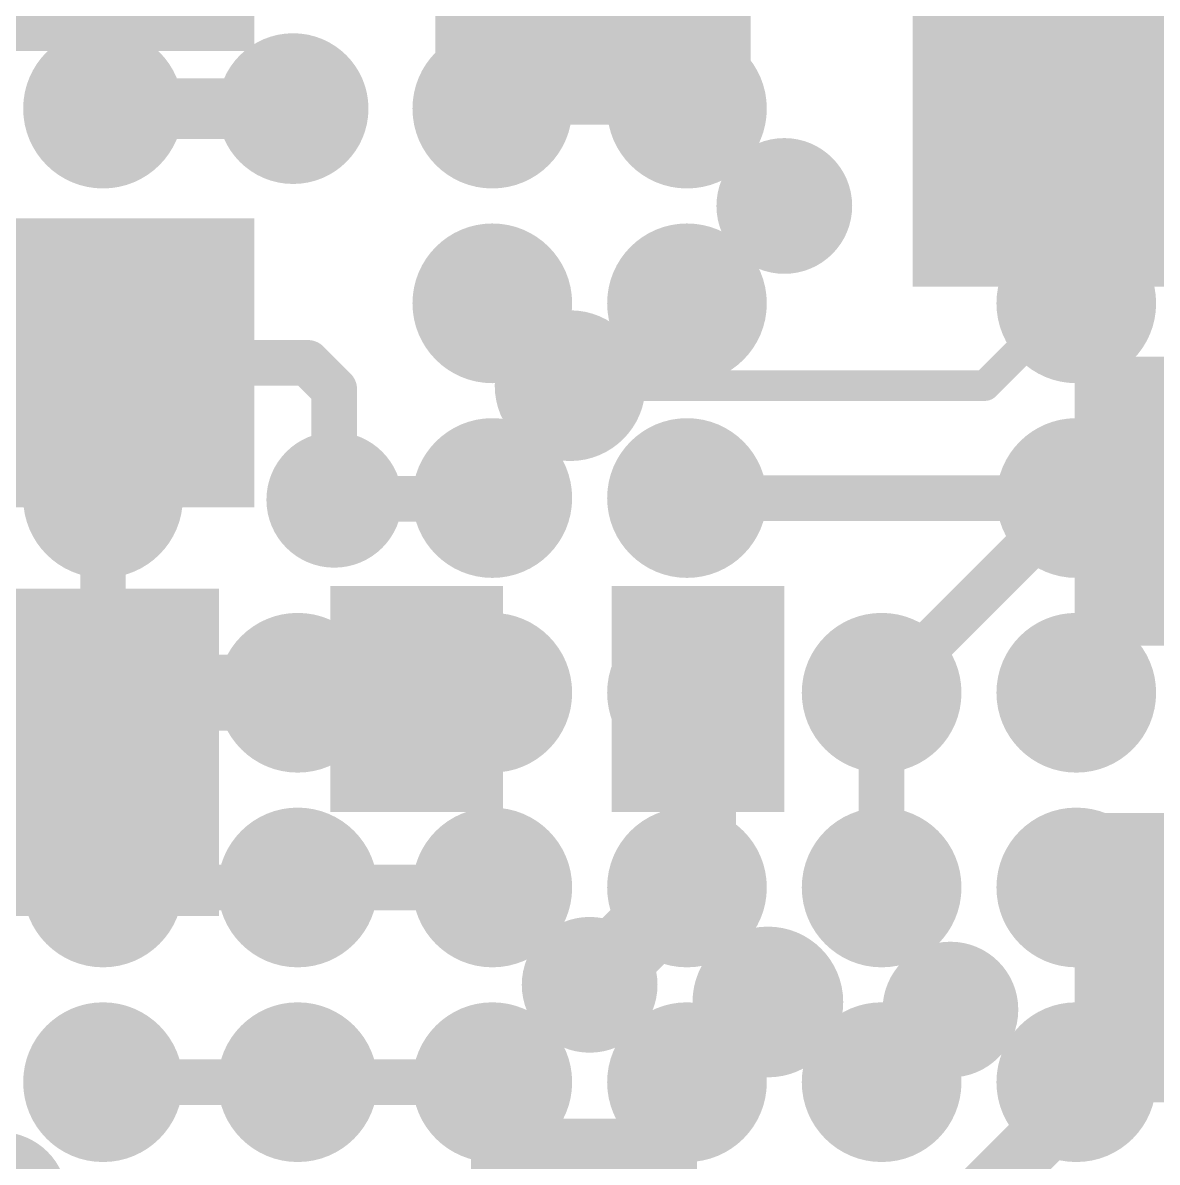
# Model space of a CAD drawing. Header units: millimetres. Extents: x -0.39 to 4.37, y -0.38 to 3.54.
# Drawn here: x 1.79 to 1.9392, y 1.7729 to 1.9227 of the extents above; entities that cross this region are included whole.
import ezdxf

# ---------------------------------------------------------------- set-up
doc = ezdxf.new("R2010")
doc.units = ezdxf.units.MM
doc.header["$MEASUREMENT"] = 0
for name, color, linetype in [('BottomLayer', 5, 'Continuous'), ('BottomPaste', 16, 'Continuous'), ('BottomSolder', 6, 'Continuous'), ('TopLayer', 1, 'Continuous'), ('TopPaste', 8, 'Continuous'), ('TopSolder', 216, 'Continuous'), ('ViaHoleLayer', 16, 'Continuous')]:
    doc.layers.add(name, color=color, linetype=linetype)

# ---------------------------------------------------------------- blocks, each defined once
blk = doc.blocks.new('RES0603_B_152')
at = {"layer": 'BottomLayer'}
for points in [[(-0.045, -0.0175), (-0.045, 0.0175), (-0.015, 0.0175), (-0.015, -0.0175)], [(0.015, -0.0175), (0.015, 0.0175), (0.045, 0.0175), (0.045, -0.0175)]]:
    blk.add_hatch(color=5, dxfattribs=at).paths.add_polyline_path(points)
at = {"layer": 'BottomPaste'}
for points in [[(-0.045, -0.0175), (-0.045, 0.0175), (-0.015, 0.0175), (-0.015, -0.0175)], [(0.015, -0.0175), (0.015, 0.0175), (0.045, 0.0175), (0.045, -0.0175)]]:
    blk.add_hatch(color=16, dxfattribs=at).paths.add_polyline_path(points)
at = {"layer": 'BottomSolder'}
for points in [[(-0.049, -0.0215), (-0.049, 0.0215), (-0.011, 0.0215), (-0.011, -0.0215)], [(0.011, -0.0215), (0.011, 0.0215), (0.049, 0.0215), (0.049, -0.0215)]]:
    blk.add_hatch(color=6, dxfattribs=at).paths.add_polyline_path(points)
blk = doc.blocks.new('RES0603_B_153')
at = {"layer": 'BottomLayer'}
for points in [[(-0.045, -0.0175), (-0.045, 0.0175), (-0.015, 0.0175), (-0.015, -0.0175)], [(0.015, -0.0175), (0.015, 0.0175), (0.045, 0.0175), (0.045, -0.0175)]]:
    blk.add_hatch(color=5, dxfattribs=at).paths.add_polyline_path(points)
at = {"layer": 'BottomPaste'}
for points in [[(-0.045, -0.0175), (-0.045, 0.0175), (-0.015, 0.0175), (-0.015, -0.0175)], [(0.015, -0.0175), (0.015, 0.0175), (0.045, 0.0175), (0.045, -0.0175)]]:
    blk.add_hatch(color=16, dxfattribs=at).paths.add_polyline_path(points)
at = {"layer": 'BottomSolder'}
for points in [[(-0.049, -0.0215), (-0.049, 0.0215), (-0.011, 0.0215), (-0.011, -0.0215)], [(0.011, -0.0215), (0.011, 0.0215), (0.049, 0.0215), (0.049, -0.0215)]]:
    blk.add_hatch(color=6, dxfattribs=at).paths.add_polyline_path(points)
blk = doc.blocks.new('SOD_123_B_260')
at = {"layer": 'BottomLayer'}
for points in [[(-0.0826772, 0.0167323), (-0.0492126, 0.0167323), (-0.0492126, -0.0167323), (-0.0826772, -0.0167323)], [(0.0492126, 0.0167323), (0.0826772, 0.0167323), (0.0826772, -0.0167323), (0.0492126, -0.0167323)]]:
    blk.add_hatch(color=5, dxfattribs=at).paths.add_polyline_path(points)
at = {"layer": 'BottomPaste'}
for points in [[(-0.0826772, 0.0167323), (-0.0492126, 0.0167323), (-0.0492126, -0.0167323), (-0.0826772, -0.0167323)], [(0.0492126, 0.0167323), (0.0826772, 0.0167323), (0.0826772, -0.0167323), (0.0492126, -0.0167323)]]:
    blk.add_hatch(color=16, dxfattribs=at).paths.add_polyline_path(points)
at = {"layer": 'BottomSolder'}
for points in [[(-0.0866772, 0.0207323), (-0.0452126, 0.0207323), (-0.0452126, -0.0207323), (-0.0866772, -0.0207323)], [(0.0452126, 0.0207323), (0.0866772, 0.0207323), (0.0866772, -0.0207323), (0.0452126, -0.0207323)]]:
    blk.add_hatch(color=6, dxfattribs=at).paths.add_polyline_path(points)
blk = doc.blocks.new('C__0603_B_276')
at = {"layer": 'BottomLayer'}
for points in [[(-0.015, 0.0175), (-0.015, -0.0175), (-0.045, -0.0175), (-0.045, 0.0175)], [(0.045, 0.0175), (0.045, -0.0175), (0.015, -0.0175), (0.015, 0.0175)]]:
    blk.add_hatch(color=5, dxfattribs=at).paths.add_polyline_path(points)
at = {"layer": 'BottomPaste'}
for points in [[(-0.015, 0.0175), (-0.015, -0.0175), (-0.045, -0.0175), (-0.045, 0.0175)], [(0.045, 0.0175), (0.045, -0.0175), (0.015, -0.0175), (0.015, 0.0175)]]:
    blk.add_hatch(color=16, dxfattribs=at).paths.add_polyline_path(points)
at = {"layer": 'BottomSolder'}
for points in [[(-0.011, 0.0215), (-0.011, -0.0215), (-0.049, -0.0215), (-0.049, 0.0215)], [(0.049, 0.0215), (0.049, -0.0215), (0.011, -0.0215), (0.011, 0.0215)]]:
    blk.add_hatch(color=6, dxfattribs=at).paths.add_polyline_path(points)
blk = doc.blocks.new('C__0603_B_277')
at = {"layer": 'BottomLayer'}
for points in [[(-0.015, 0.0175), (-0.015, -0.0175), (-0.045, -0.0175), (-0.045, 0.0175)], [(0.045, 0.0175), (0.045, -0.0175), (0.015, -0.0175), (0.015, 0.0175)]]:
    blk.add_hatch(color=5, dxfattribs=at).paths.add_polyline_path(points)
at = {"layer": 'BottomPaste'}
for points in [[(-0.015, 0.0175), (-0.015, -0.0175), (-0.045, -0.0175), (-0.045, 0.0175)], [(0.045, 0.0175), (0.045, -0.0175), (0.015, -0.0175), (0.015, 0.0175)]]:
    blk.add_hatch(color=16, dxfattribs=at).paths.add_polyline_path(points)
at = {"layer": 'BottomSolder'}
for points in [[(-0.011, 0.0215), (-0.011, -0.0215), (-0.049, -0.0215), (-0.049, 0.0215)], [(0.049, 0.0215), (0.049, -0.0215), (0.011, -0.0215), (0.011, 0.0215)]]:
    blk.add_hatch(color=6, dxfattribs=at).paths.add_polyline_path(points)
blk = doc.blocks.new('RK3399_364')
at = {"layer": 'TopLayer'}
h = blk.add_hatch(color=1, dxfattribs=at)
edge = h.paths.add_edge_path()
edge.add_arc((-0.1023618, -0.1535435), 0.006496, 0, 360)
h = blk.add_hatch(color=1, dxfattribs=at)
edge = h.paths.add_edge_path()
edge.add_arc((-0.0767718, -0.1535435), 0.006496, 0, 360)
h = blk.add_hatch(color=1, dxfattribs=at)
edge = h.paths.add_edge_path()
edge.add_arc((-0.0511818, -0.1535435), 0.006496, 0, 360)
h = blk.add_hatch(color=1, dxfattribs=at)
edge = h.paths.add_edge_path()
edge.add_arc((-0.0255898, -0.1535435), 0.006496, 0, 360)
h = blk.add_hatch(color=1, dxfattribs=at)
edge = h.paths.add_edge_path()
edge.add_arc((2e-07, -0.1535435), 0.006496, 0, 360)
h = blk.add_hatch(color=1, dxfattribs=at)
edge = h.paths.add_edge_path()
edge.add_arc((0.0255902, -0.1535435), 0.006496, 0, 360)
h = blk.add_hatch(color=1, dxfattribs=at)
edge = h.paths.add_edge_path()
edge.add_arc((-0.1023618, -0.1791335), 0.006496, 0, 360)
h = blk.add_hatch(color=1, dxfattribs=at)
edge = h.paths.add_edge_path()
edge.add_arc((-0.0767718, -0.1791335), 0.006496, 0, 360)
h = blk.add_hatch(color=1, dxfattribs=at)
edge = h.paths.add_edge_path()
edge.add_arc((-0.0511818, -0.1791335), 0.006496, 0, 360)
h = blk.add_hatch(color=1, dxfattribs=at)
edge = h.paths.add_edge_path()
edge.add_arc((-0.0255898, -0.1791335), 0.006496, 0, 360)
h = blk.add_hatch(color=1, dxfattribs=at)
edge = h.paths.add_edge_path()
edge.add_arc((2e-07, -0.1791335), 0.006496, 0, 360)
h = blk.add_hatch(color=1, dxfattribs=at)
edge = h.paths.add_edge_path()
edge.add_arc((0.0255902, -0.1791335), 0.006496, 0, 360)
h = blk.add_hatch(color=1, dxfattribs=at)
edge = h.paths.add_edge_path()
edge.add_arc((-0.1023618, -0.2047235), 0.006496, 0, 360)
h = blk.add_hatch(color=1, dxfattribs=at)
edge = h.paths.add_edge_path()
edge.add_arc((-0.0767718, -0.2047235), 0.006496, 0, 360)
h = blk.add_hatch(color=1, dxfattribs=at)
edge = h.paths.add_edge_path()
edge.add_arc((-0.0511818, -0.2047235), 0.006496, 0, 360)
h = blk.add_hatch(color=1, dxfattribs=at)
edge = h.paths.add_edge_path()
edge.add_arc((-0.0255898, -0.2047235), 0.006496, 0, 360)
h = blk.add_hatch(color=1, dxfattribs=at)
edge = h.paths.add_edge_path()
edge.add_arc((2e-07, -0.2047235), 0.006496, 0, 360)
h = blk.add_hatch(color=1, dxfattribs=at)
edge = h.paths.add_edge_path()
edge.add_arc((0.0255902, -0.2047235), 0.006496, 0, 360)
h = blk.add_hatch(color=1, dxfattribs=at)
edge = h.paths.add_edge_path()
edge.add_arc((-0.1023618, -0.2303155), 0.006496, 0, 360)
h = blk.add_hatch(color=1, dxfattribs=at)
edge = h.paths.add_edge_path()
edge.add_arc((-0.0511818, -0.2303155), 0.006496, 0, 360)
h = blk.add_hatch(color=1, dxfattribs=at)
edge = h.paths.add_edge_path()
edge.add_arc((-0.0255898, -0.2303155), 0.006496, 0, 360)
h = blk.add_hatch(color=1, dxfattribs=at)
edge = h.paths.add_edge_path()
edge.add_arc((0.0255902, -0.2303155), 0.006496, 0, 360)
h = blk.add_hatch(color=1, dxfattribs=at)
edge = h.paths.add_edge_path()
edge.add_arc((-0.1023618, -0.2559055), 0.006496, 0, 360)
h = blk.add_hatch(color=1, dxfattribs=at)
edge = h.paths.add_edge_path()
edge.add_arc((-0.0511818, -0.2559055), 0.006496, 0, 360)
h = blk.add_hatch(color=1, dxfattribs=at)
edge = h.paths.add_edge_path()
edge.add_arc((-0.0255898, -0.2559055), 0.006496, 0, 360)
h = blk.add_hatch(color=1, dxfattribs=at)
edge = h.paths.add_edge_path()
edge.add_arc((0.0255902, -0.2559055), 0.006496, 0, 360)
h = blk.add_hatch(color=1, dxfattribs=at)
edge = h.paths.add_edge_path()
edge.add_arc((-0.1023618, -0.2814955), 0.006496, 0, 360)
h = blk.add_hatch(color=1, dxfattribs=at)
edge = h.paths.add_edge_path()
edge.add_arc((-0.0511818, -0.2814955), 0.006496, 0, 360)
h = blk.add_hatch(color=1, dxfattribs=at)
edge = h.paths.add_edge_path()
edge.add_arc((-0.0255898, -0.2814955), 0.006496, 0, 360)
h = blk.add_hatch(color=1, dxfattribs=at)
edge = h.paths.add_edge_path()
edge.add_arc((0.0255902, -0.2814955), 0.006496, 0, 360)
at = {"layer": 'TopPaste'}
h = blk.add_hatch(color=8, dxfattribs=at)
edge = h.paths.add_edge_path()
edge.add_arc((-0.1023618, -0.1535435), 0.006496, 0, 360)
h = blk.add_hatch(color=8, dxfattribs=at)
edge = h.paths.add_edge_path()
edge.add_arc((-0.0767718, -0.1535435), 0.006496, 0, 360)
h = blk.add_hatch(color=8, dxfattribs=at)
edge = h.paths.add_edge_path()
edge.add_arc((-0.0511818, -0.1535435), 0.006496, 0, 360)
h = blk.add_hatch(color=8, dxfattribs=at)
edge = h.paths.add_edge_path()
edge.add_arc((-0.0255898, -0.1535435), 0.006496, 0, 360)
h = blk.add_hatch(color=8, dxfattribs=at)
edge = h.paths.add_edge_path()
edge.add_arc((2e-07, -0.1535435), 0.006496, 0, 360)
h = blk.add_hatch(color=8, dxfattribs=at)
edge = h.paths.add_edge_path()
edge.add_arc((0.0255902, -0.1535435), 0.006496, 0, 360)
h = blk.add_hatch(color=8, dxfattribs=at)
edge = h.paths.add_edge_path()
edge.add_arc((-0.1023618, -0.1791335), 0.006496, 0, 360)
h = blk.add_hatch(color=8, dxfattribs=at)
edge = h.paths.add_edge_path()
edge.add_arc((-0.0767718, -0.1791335), 0.006496, 0, 360)
h = blk.add_hatch(color=8, dxfattribs=at)
edge = h.paths.add_edge_path()
edge.add_arc((-0.0511818, -0.1791335), 0.006496, 0, 360)
h = blk.add_hatch(color=8, dxfattribs=at)
edge = h.paths.add_edge_path()
edge.add_arc((-0.0255898, -0.1791335), 0.006496, 0, 360)
h = blk.add_hatch(color=8, dxfattribs=at)
edge = h.paths.add_edge_path()
edge.add_arc((2e-07, -0.1791335), 0.006496, 0, 360)
h = blk.add_hatch(color=8, dxfattribs=at)
edge = h.paths.add_edge_path()
edge.add_arc((0.0255902, -0.1791335), 0.006496, 0, 360)
h = blk.add_hatch(color=8, dxfattribs=at)
edge = h.paths.add_edge_path()
edge.add_arc((-0.1023618, -0.2047235), 0.006496, 0, 360)
h = blk.add_hatch(color=8, dxfattribs=at)
edge = h.paths.add_edge_path()
edge.add_arc((-0.0767718, -0.2047235), 0.006496, 0, 360)
h = blk.add_hatch(color=8, dxfattribs=at)
edge = h.paths.add_edge_path()
edge.add_arc((-0.0511818, -0.2047235), 0.006496, 0, 360)
h = blk.add_hatch(color=8, dxfattribs=at)
edge = h.paths.add_edge_path()
edge.add_arc((-0.0255898, -0.2047235), 0.006496, 0, 360)
h = blk.add_hatch(color=8, dxfattribs=at)
edge = h.paths.add_edge_path()
edge.add_arc((2e-07, -0.2047235), 0.006496, 0, 360)
h = blk.add_hatch(color=8, dxfattribs=at)
edge = h.paths.add_edge_path()
edge.add_arc((0.0255902, -0.2047235), 0.006496, 0, 360)
h = blk.add_hatch(color=8, dxfattribs=at)
edge = h.paths.add_edge_path()
edge.add_arc((-0.1023618, -0.2303155), 0.006496, 0, 360)
h = blk.add_hatch(color=8, dxfattribs=at)
edge = h.paths.add_edge_path()
edge.add_arc((-0.0511818, -0.2303155), 0.006496, 0, 360)
h = blk.add_hatch(color=8, dxfattribs=at)
edge = h.paths.add_edge_path()
edge.add_arc((-0.0255898, -0.2303155), 0.006496, 0, 360)
h = blk.add_hatch(color=8, dxfattribs=at)
edge = h.paths.add_edge_path()
edge.add_arc((0.0255902, -0.2303155), 0.006496, 0, 360)
h = blk.add_hatch(color=8, dxfattribs=at)
edge = h.paths.add_edge_path()
edge.add_arc((-0.1023618, -0.2559055), 0.006496, 0, 360)
h = blk.add_hatch(color=8, dxfattribs=at)
edge = h.paths.add_edge_path()
edge.add_arc((-0.0511818, -0.2559055), 0.006496, 0, 360)
h = blk.add_hatch(color=8, dxfattribs=at)
edge = h.paths.add_edge_path()
edge.add_arc((-0.0255898, -0.2559055), 0.006496, 0, 360)
h = blk.add_hatch(color=8, dxfattribs=at)
edge = h.paths.add_edge_path()
edge.add_arc((0.0255902, -0.2559055), 0.006496, 0, 360)
h = blk.add_hatch(color=8, dxfattribs=at)
edge = h.paths.add_edge_path()
edge.add_arc((-0.1023618, -0.2814955), 0.006496, 0, 360)
h = blk.add_hatch(color=8, dxfattribs=at)
edge = h.paths.add_edge_path()
edge.add_arc((-0.0511818, -0.2814955), 0.006496, 0, 360)
h = blk.add_hatch(color=8, dxfattribs=at)
edge = h.paths.add_edge_path()
edge.add_arc((-0.0255898, -0.2814955), 0.006496, 0, 360)
h = blk.add_hatch(color=8, dxfattribs=at)
edge = h.paths.add_edge_path()
edge.add_arc((0.0255902, -0.2814955), 0.006496, 0, 360)
at = {"layer": 'TopSolder'}
h = blk.add_hatch(color=216, dxfattribs=at)
edge = h.paths.add_edge_path()
edge.add_arc((-0.1023618, -0.1535435), 0.010496, 0, 360)
h = blk.add_hatch(color=216, dxfattribs=at)
edge = h.paths.add_edge_path()
edge.add_arc((-0.0767718, -0.1535435), 0.010496, 0, 360)
h = blk.add_hatch(color=216, dxfattribs=at)
edge = h.paths.add_edge_path()
edge.add_arc((-0.0511818, -0.1535435), 0.010496, 0, 360)
h = blk.add_hatch(color=216, dxfattribs=at)
edge = h.paths.add_edge_path()
edge.add_arc((-0.0255898, -0.1535435), 0.010496, 0, 360)
h = blk.add_hatch(color=216, dxfattribs=at)
edge = h.paths.add_edge_path()
edge.add_arc((2e-07, -0.1535435), 0.010496, 0, 360)
h = blk.add_hatch(color=216, dxfattribs=at)
edge = h.paths.add_edge_path()
edge.add_arc((0.0255902, -0.1535435), 0.010496, 0, 360)
h = blk.add_hatch(color=216, dxfattribs=at)
edge = h.paths.add_edge_path()
edge.add_arc((-0.1023618, -0.1791335), 0.010496, 0, 360)
h = blk.add_hatch(color=216, dxfattribs=at)
edge = h.paths.add_edge_path()
edge.add_arc((-0.0767718, -0.1791335), 0.010496, 0, 360)
h = blk.add_hatch(color=216, dxfattribs=at)
edge = h.paths.add_edge_path()
edge.add_arc((-0.0511818, -0.1791335), 0.010496, 0, 360)
h = blk.add_hatch(color=216, dxfattribs=at)
edge = h.paths.add_edge_path()
edge.add_arc((-0.0255898, -0.1791335), 0.010496, 0, 360)
h = blk.add_hatch(color=216, dxfattribs=at)
edge = h.paths.add_edge_path()
edge.add_arc((2e-07, -0.1791335), 0.010496, 0, 360)
h = blk.add_hatch(color=216, dxfattribs=at)
edge = h.paths.add_edge_path()
edge.add_arc((0.0255902, -0.1791335), 0.010496, 0, 360)
h = blk.add_hatch(color=216, dxfattribs=at)
edge = h.paths.add_edge_path()
edge.add_arc((-0.1023618, -0.2047235), 0.010496, 0, 360)
h = blk.add_hatch(color=216, dxfattribs=at)
edge = h.paths.add_edge_path()
edge.add_arc((-0.0767718, -0.2047235), 0.010496, 0, 360)
h = blk.add_hatch(color=216, dxfattribs=at)
edge = h.paths.add_edge_path()
edge.add_arc((-0.0511818, -0.2047235), 0.010496, 0, 360)
h = blk.add_hatch(color=216, dxfattribs=at)
edge = h.paths.add_edge_path()
edge.add_arc((-0.0255898, -0.2047235), 0.010496, 0, 360)
h = blk.add_hatch(color=216, dxfattribs=at)
edge = h.paths.add_edge_path()
edge.add_arc((2e-07, -0.2047235), 0.010496, 0, 360)
h = blk.add_hatch(color=216, dxfattribs=at)
edge = h.paths.add_edge_path()
edge.add_arc((0.0255902, -0.2047235), 0.010496, 0, 360)
h = blk.add_hatch(color=216, dxfattribs=at)
edge = h.paths.add_edge_path()
edge.add_arc((-0.1023618, -0.2303155), 0.010496, 0, 360)
h = blk.add_hatch(color=216, dxfattribs=at)
edge = h.paths.add_edge_path()
edge.add_arc((-0.0511818, -0.2303155), 0.010496, 0, 360)
h = blk.add_hatch(color=216, dxfattribs=at)
edge = h.paths.add_edge_path()
edge.add_arc((-0.0255898, -0.2303155), 0.010496, 0, 360)
h = blk.add_hatch(color=216, dxfattribs=at)
edge = h.paths.add_edge_path()
edge.add_arc((0.0255902, -0.2303155), 0.010496, 0, 360)
h = blk.add_hatch(color=216, dxfattribs=at)
edge = h.paths.add_edge_path()
edge.add_arc((-0.1023618, -0.2559055), 0.010496, 0, 360)
h = blk.add_hatch(color=216, dxfattribs=at)
edge = h.paths.add_edge_path()
edge.add_arc((-0.0511818, -0.2559055), 0.010496, 0, 360)
h = blk.add_hatch(color=216, dxfattribs=at)
edge = h.paths.add_edge_path()
edge.add_arc((-0.0255898, -0.2559055), 0.010496, 0, 360)
h = blk.add_hatch(color=216, dxfattribs=at)
edge = h.paths.add_edge_path()
edge.add_arc((0.0255902, -0.2559055), 0.010496, 0, 360)
h = blk.add_hatch(color=216, dxfattribs=at)
edge = h.paths.add_edge_path()
edge.add_arc((-0.1023618, -0.2814955), 0.010496, 0, 360)
h = blk.add_hatch(color=216, dxfattribs=at)
edge = h.paths.add_edge_path()
edge.add_arc((-0.0511818, -0.2814955), 0.010496, 0, 360)
h = blk.add_hatch(color=216, dxfattribs=at)
edge = h.paths.add_edge_path()
edge.add_arc((-0.0255898, -0.2814955), 0.010496, 0, 360)
h = blk.add_hatch(color=216, dxfattribs=at)
edge = h.paths.add_edge_path()
edge.add_arc((0.0255902, -0.2814955), 0.010496, 0, 360)
blk = doc.blocks.new('C__0402_B_453')
at = {"layer": 'BottomLayer'}
for points in [[(-0.009499999999999996, 0.0125), (-0.009500000000000003, -0.0125), (-0.0275, -0.0125), (-0.0275, 0.0125)], [(0.0275, 0.0125), (0.0275, -0.0125), (0.009499999999999996, -0.0125), (0.009500000000000003, 0.0125)]]:
    blk.add_hatch(color=5, dxfattribs=at).paths.add_polyline_path(points)
at = {"layer": 'BottomPaste'}
for points in [[(-0.009499999999999996, 0.0125), (-0.009500000000000003, -0.0125), (-0.0275, -0.0125), (-0.0275, 0.0125)], [(0.0275, 0.0125), (0.0275, -0.0125), (0.009499999999999996, -0.0125), (0.009500000000000003, 0.0125)]]:
    blk.add_hatch(color=16, dxfattribs=at).paths.add_polyline_path(points)
at = {"layer": 'BottomSolder'}
for points in [[(-0.007137799999999997, 0.0148622), (-0.007137800000000003, -0.0148622), (-0.0298622, -0.0148622), (-0.0298622, 0.0148622)], [(0.0298622, 0.0148622), (0.0298622, -0.0148622), (0.007137799999999997, -0.0148622), (0.007137800000000003, 0.0148622)]]:
    blk.add_hatch(color=6, dxfattribs=at).paths.add_polyline_path(points)
blk = doc.blocks.new('C__0402_B_454')
at = {"layer": 'BottomLayer'}
for points in [[(-0.009500000000000001, 0.0125), (-0.009499999999999998, -0.0125), (-0.0275, -0.0125), (-0.0275, 0.0125)], [(0.0275, 0.0125), (0.0275, -0.0125), (0.009500000000000001, -0.0125), (0.009499999999999998, 0.0125)]]:
    blk.add_hatch(color=5, dxfattribs=at).paths.add_polyline_path(points)
at = {"layer": 'BottomPaste'}
for points in [[(-0.009500000000000001, 0.0125), (-0.009499999999999998, -0.0125), (-0.0275, -0.0125), (-0.0275, 0.0125)], [(0.0275, 0.0125), (0.0275, -0.0125), (0.009500000000000001, -0.0125), (0.009499999999999998, 0.0125)]]:
    blk.add_hatch(color=16, dxfattribs=at).paths.add_polyline_path(points)
at = {"layer": 'BottomSolder'}
for points in [[(-0.007137800000000001, 0.0148622), (-0.007137799999999999, -0.0148622), (-0.0298622, -0.0148622), (-0.0298622, 0.0148622)], [(0.0298622, 0.0148622), (0.0298622, -0.0148622), (0.007137800000000001, -0.0148622), (0.007137799999999999, 0.0148622)]]:
    blk.add_hatch(color=6, dxfattribs=at).paths.add_polyline_path(points)

msp = doc.modelspace()

# ---------------------------------------------------------------- hatches: boundary and pattern name
at = {"layer": 'BottomLayer'}
h = msp.add_hatch(color=5, dxfattribs=at)
edge = h.paths.add_edge_path()
edge.add_arc((1.8255878, 1.9114122), 0.0059055, 0, 360)
h = msp.add_hatch(color=5, dxfattribs=at)
edge = h.paths.add_edge_path()
edge.add_arc((1.8901625, 1.8986182), 0.0049212, 0, 360)
h = msp.add_hatch(color=5, dxfattribs=at)
edge = h.paths.add_edge_path()
edge.add_arc((1.862, 1.875), 0.0059055, 0, 360)
h = msp.add_hatch(color=5, dxfattribs=at)
edge = h.paths.add_edge_path()
edge.add_arc((1.831, 1.86), 0.0049212, 0, 360)
h = msp.add_hatch(color=5, dxfattribs=at)
edge = h.paths.add_edge_path()
edge.add_arc((1.8261845, 1.8346402), 0.0049212, 0, 360)
h = msp.add_hatch(color=5, dxfattribs=at)
edge = h.paths.add_edge_path()
edge.add_arc((1.8645705, 1.7962562), 0.0049212, 0, 360)
h = msp.add_hatch(color=5, dxfattribs=at)
edge = h.paths.add_edge_path()
edge.add_arc((1.888, 1.794), 0.0059055, 0, 360)
h = msp.add_hatch(color=5, dxfattribs=at)
edge = h.paths.add_edge_path()
edge.add_arc((1.912, 1.793), 0.0049212, 0, 360)
at = {"layer": 'BottomSolder'}
h = msp.add_hatch(color=6, dxfattribs=at)
edge = h.paths.add_edge_path()
edge.add_arc((1.8255878, 1.9114122), 0.0099055, 0, 360)
h = msp.add_hatch(color=6, dxfattribs=at)
edge = h.paths.add_edge_path()
edge.add_arc((1.8901625, 1.8986182), 0.0089212, 0, 360)
h = msp.add_hatch(color=6, dxfattribs=at)
edge = h.paths.add_edge_path()
edge.add_arc((1.862, 1.875), 0.0099055, 0, 360)
h = msp.add_hatch(color=6, dxfattribs=at)
edge = h.paths.add_edge_path()
edge.add_arc((1.831, 1.86), 0.0089212, 0, 360)
h = msp.add_hatch(color=6, dxfattribs=at)
edge = h.paths.add_edge_path()
edge.add_arc((1.8261845, 1.8346402), 0.0089212, 0, 360)
h = msp.add_hatch(color=6, dxfattribs=at)
edge = h.paths.add_edge_path()
edge.add_arc((1.8645705, 1.7962562), 0.0089212, 0, 360)
h = msp.add_hatch(color=6, dxfattribs=at)
edge = h.paths.add_edge_path()
edge.add_arc((1.888, 1.794), 0.0099055, 0, 360)
h = msp.add_hatch(color=6, dxfattribs=at)
edge = h.paths.add_edge_path()
edge.add_arc((1.912, 1.793), 0.0089212, 0, 360)
h = msp.add_hatch(color=6, dxfattribs=at)
edge = h.paths.add_edge_path()
edge.add_arc((1.787, 1.768), 0.0089212, 0, 360)
at = {"layer": 'TopLayer'}
h = msp.add_hatch(color=1, dxfattribs=at)
edge = h.paths.add_edge_path()
edge.add_arc((1.8255878, 1.9114122), 0.0059055, 0, 360)
h = msp.add_hatch(color=1, dxfattribs=at)
edge = h.paths.add_edge_path()
edge.add_arc((1.8901625, 1.8986182), 0.0049212, 0, 360)
h = msp.add_hatch(color=1, dxfattribs=at)
edge = h.paths.add_edge_path()
edge.add_arc((1.862, 1.875), 0.0059055, 0, 360)
h = msp.add_hatch(color=1, dxfattribs=at)
edge = h.paths.add_edge_path()
edge.add_arc((1.831, 1.86), 0.0049212, 0, 360)
h = msp.add_hatch(color=1, dxfattribs=at)
edge = h.paths.add_edge_path()
edge.add_arc((1.8261845, 1.8346402), 0.0049212, 0, 360)
h = msp.add_hatch(color=1, dxfattribs=at)
edge = h.paths.add_edge_path()
edge.add_arc((1.8645705, 1.7962562), 0.0049212, 0, 360)
h = msp.add_hatch(color=1, dxfattribs=at)
edge = h.paths.add_edge_path()
edge.add_arc((1.888, 1.794), 0.0059055, 0, 360)
h = msp.add_hatch(color=1, dxfattribs=at)
edge = h.paths.add_edge_path()
edge.add_arc((1.912, 1.793), 0.0049212, 0, 360)
at = {"layer": 'TopSolder'}
h = msp.add_hatch(color=216, dxfattribs=at)
edge = h.paths.add_edge_path()
edge.add_arc((1.8255878, 1.9114122), 0.0099055, 0, 360)
h = msp.add_hatch(color=216, dxfattribs=at)
edge = h.paths.add_edge_path()
edge.add_arc((1.8901625, 1.8986182), 0.0089212, 0, 360)
h = msp.add_hatch(color=216, dxfattribs=at)
edge = h.paths.add_edge_path()
edge.add_arc((1.862, 1.875), 0.0099055, 0, 360)
h = msp.add_hatch(color=216, dxfattribs=at)
edge = h.paths.add_edge_path()
edge.add_arc((1.831, 1.86), 0.0089212, 0, 360)
h = msp.add_hatch(color=216, dxfattribs=at)
edge = h.paths.add_edge_path()
edge.add_arc((1.8261845, 1.8346402), 0.0089212, 0, 360)
h = msp.add_hatch(color=216, dxfattribs=at)
edge = h.paths.add_edge_path()
edge.add_arc((1.8645705, 1.7962562), 0.0089212, 0, 360)
h = msp.add_hatch(color=216, dxfattribs=at)
edge = h.paths.add_edge_path()
edge.add_arc((1.888, 1.794), 0.0099055, 0, 360)
h = msp.add_hatch(color=216, dxfattribs=at)
edge = h.paths.add_edge_path()
edge.add_arc((1.912, 1.793), 0.0089212, 0, 360)
h = msp.add_hatch(color=216, dxfattribs=at)
edge = h.paths.add_edge_path()
edge.add_arc((1.787, 1.768), 0.0089212, 0, 360)
at = {"layer": 'ViaHoleLayer'}
h = msp.add_hatch(color=16, dxfattribs=at)
edge = h.paths.add_edge_path()
edge.add_arc((1.8255878, 1.9114122), 0.003937, 0, 360)
h = msp.add_hatch(color=16, dxfattribs=at)
edge = h.paths.add_edge_path()
edge.add_arc((1.8901625, 1.8986182), 0.003937, 0, 360)
h = msp.add_hatch(color=16, dxfattribs=at)
edge = h.paths.add_edge_path()
edge.add_arc((1.862, 1.875), 0.003937, 0, 360)
h = msp.add_hatch(color=16, dxfattribs=at)
edge = h.paths.add_edge_path()
edge.add_arc((1.831, 1.86), 0.003937, 0, 360)
h = msp.add_hatch(color=16, dxfattribs=at)
edge = h.paths.add_edge_path()
edge.add_arc((1.8261845, 1.8346402), 0.003937, 0, 360)
h = msp.add_hatch(color=16, dxfattribs=at)
edge = h.paths.add_edge_path()
edge.add_arc((1.8645705, 1.7962562), 0.003937, 0, 360)
h = msp.add_hatch(color=16, dxfattribs=at)
edge = h.paths.add_edge_path()
edge.add_arc((1.888, 1.794), 0.003937, 0, 360)
h = msp.add_hatch(color=16, dxfattribs=at)
edge = h.paths.add_edge_path()
edge.add_arc((1.912, 1.793), 0.003937, 0, 360)

# ---------------------------------------------------------------- linework, layer by layer
at = {"layer": 'BottomLayer'}
for points, const_width in [([(1.9285465, 1.8870042), (1.9285465, 1.9070042)], 0.004), ([(1.9165423, 1.875), (1.9285465, 1.8870042)], 0.004), ([(1.803, 1.878), (1.8274852, 1.878)], 0.006), ([(1.8274852, 1.878), (1.831, 1.8744852)], 0.006), ([(1.831, 1.86), (1.831, 1.8744852)], 0.006), ([(1.862, 1.875), (1.9165423, 1.875)], 0.004), ([(1.7968225, 1.8268222), (1.8046405, 1.8346402)], 0.01), ([(1.8046405, 1.8346402), (1.8261845, 1.8346402)], 0.01), ([(1.8261845, 1.8346402), (1.8410045, 1.8346402)], 0.01), ([(1.8410045, 1.8346402), (1.8418225, 1.8338222)], 0.01), ([(1.8788225, 1.8105082), (1.8788225, 1.8338222)], 0.01), ([(1.8645705, 1.7962562), (1.8788225, 1.8105082)], 0.01), ([(1.9148225, 1.7673222), (1.9473225, 1.7998222)], 0.008)]:
    msp.add_lwpolyline(points, dxfattribs=dict(at, const_width=const_width))
for points, const_width in [([(1.9275465, 1.9070042, 1), (1.9295465, 1.9070042, 1)], 0.002), ([(1.9275465, 1.8870042, 1), (1.9295465, 1.8870042, 1)], 0.002), ([(1.9275465, 1.8870042, 1), (1.9295465, 1.8870042, 1)], 0.002), ([(1.8015, 1.878, 1), (1.8045, 1.878, 1)], 0.003), ([(1.8259852, 1.878, 1), (1.8289852, 1.878, 1)], 0.003), ([(1.8259852, 1.878, 1), (1.8289852, 1.878, 1)], 0.003), ([(1.8295, 1.8744852, 1), (1.8325, 1.8744852, 1)], 0.003), ([(1.8295, 1.8744852, 1), (1.8325, 1.8744852, 1)], 0.003), ([(1.861, 1.875, 1), (1.863, 1.875, 1)], 0.002), ([(1.9155423, 1.875, 1), (1.9175423, 1.875, 1)], 0.002), ([(1.9155423, 1.875, 1), (1.9175423, 1.875, 1)], 0.002), ([(1.8295, 1.86, 1), (1.8325, 1.86, 1)], 0.003), ([(1.8021405, 1.8346402, 1), (1.8071405, 1.8346402, 1)], 0.005), ([(1.8021405, 1.8346402, 1), (1.8071405, 1.8346402, 1)], 0.005), ([(1.8236845, 1.8346402, 1), (1.8286845, 1.8346402, 1)], 0.005), ([(1.8236845, 1.8346402, 1), (1.8286845, 1.8346402, 1)], 0.005), ([(1.8385045, 1.8346402, 1), (1.8435045, 1.8346402, 1)], 0.005), ([(1.8385045, 1.8346402, 1), (1.8435045, 1.8346402, 1)], 0.005), ([(1.8393225, 1.8338222, 1), (1.8443225, 1.8338222, 1)], 0.005), ([(1.8763225, 1.8338222, 1), (1.8813225, 1.8338222, 1)], 0.005), ([(1.7943225, 1.8268222, 1), (1.7993225, 1.8268222, 1)], 0.005), ([(1.8763225, 1.8105082, 1), (1.8813225, 1.8105082, 1)], 0.005), ([(1.8763225, 1.8105082, 1), (1.8813225, 1.8105082, 1)], 0.005), ([(1.8620705, 1.7962562, 1), (1.8670705, 1.7962562, 1)], 0.005)]:
    msp.add_lwpolyline(points, format="xyb", close=True, dxfattribs=dict(at, const_width=const_width))
at = {"layer": 'TopLayer'}
for points, const_width in [([(1.8005945, 1.9114122), (1.8255878, 1.9114122)], 0.008), ([(1.8773665, 1.8858222), (1.8901625, 1.8986182)], 0.006), ([(1.7750045, 1.8858222), (1.8005945, 1.8858222)], 0.006), ([(1.8005945, 1.8602322), (1.8005945, 1.8858222)], 0.006), ([(1.8517745, 1.885524), (1.8517745, 1.8858222)], 0.006), ([(1.8517745, 1.885524), (1.862, 1.8752985)], 0.006), ([(1.862, 1.875), (1.862, 1.8752985)], 0.006), ([(1.8005945, 1.8346402), (1.8005945, 1.8602322)], 0.006), ([(1.831, 1.86), (1.8311161, 1.8601161)], 0.006), ([(1.8311161, 1.8601161), (1.8516584, 1.8601161)], 0.006), ([(1.8501146, 1.86), (1.851, 1.86)], 0.006), ([(1.8516584, 1.8601161), (1.8517745, 1.8602322)], 0.006), ([(1.8773665, 1.8602322), (1.9285463, 1.8602322)], 0.006), ([(1.9029565, 1.8346402), (1.9285465, 1.8602302)], 0.006), ([(1.9285463, 1.8602322), (1.9285465, 1.860232)], 0.006), ([(1.9285465, 1.8602322), (1.9532322, 1.8602322)], 0.006), ([(1.8005945, 1.8090502), (1.8005945, 1.8346402)], 0.006), ([(1.9029565, 1.8090502), (1.9029565, 1.8346402)], 0.006), ([(1.7750045, 1.8090502), (1.8005945, 1.8090502)], 0.006), ([(1.8005945, 1.8090502), (1.8261845, 1.8090502)], 0.006), ([(1.8261845, 1.8090502), (1.8515945, 1.8090502)], 0.006), ([(1.8515945, 1.8090502), (1.8518225, 1.8088222)], 0.006), ([(1.8518225, 1.8088222), (1.8520035, 1.8088222)], 0.006), ([(1.8520035, 1.8088222), (1.8645695, 1.7962562)], 0.006), ([(1.8517745, 1.7834602), (1.8645705, 1.7962562)], 0.006), ([(1.8645695, 1.7962562), (1.8645705, 1.7962562)], 0.006), ([(1.8774133, 1.7834602), (1.8879531, 1.794)], 0.006), ([(1.8879531, 1.794), (1.888, 1.794)], 0.006), ([(1.9029565, 1.7837082), (1.912, 1.7927517)], 0.006), ([(1.912, 1.7927517), (1.912, 1.793)], 0.006), ([(1.9029565, 1.7834602), (1.9029565, 1.7837082)], 0.006), ([(1.8005945, 1.7834602), (1.8261845, 1.7834602)], 0.006), ([(1.8261845, 1.7834602), (1.8517745, 1.7834602)], 0.006), ([(1.8773665, 1.7834602), (1.8774133, 1.7834602)], 0.006)]:
    msp.add_lwpolyline(points, dxfattribs=dict(at, const_width=const_width))
for points, const_width in [([(1.7985945, 1.9114122, 1), (1.8025945, 1.9114122, 1)], 0.004), ([(1.8235878, 1.9114122, 1), (1.8275878, 1.9114122, 1)], 0.004), ([(1.8886625, 1.8986182, 1), (1.8916625, 1.8986182, 1)], 0.003), ([(1.7990945, 1.8858222, 1), (1.8020945, 1.8858222, 1)], 0.003), ([(1.7990945, 1.8858222, 1), (1.8020945, 1.8858222, 1)], 0.003), ([(1.8502745, 1.8858222, 1), (1.8532745, 1.8858222, 1)], 0.003), ([(1.8502745, 1.885524, 1), (1.8532745, 1.885524, 1)], 0.003), ([(1.8502745, 1.885524, 1), (1.8532745, 1.885524, 1)], 0.003), ([(1.8758665, 1.8858222, 1), (1.8788665, 1.8858222, 1)], 0.003), ([(1.8605, 1.8752985, 1), (1.8635, 1.8752985, 1)], 0.003), ([(1.8605, 1.8752985, 1), (1.8635, 1.8752985, 1)], 0.003), ([(1.8605, 1.875, 1), (1.8635, 1.875, 1)], 0.003), ([(1.7990945, 1.8602322, 1), (1.8020945, 1.8602322, 1)], 0.003), ([(1.7990945, 1.8602322, 1), (1.8020945, 1.8602322, 1)], 0.003), ([(1.8295, 1.86, 1), (1.8325, 1.86, 1)], 0.003), ([(1.8296161, 1.8601161, 1), (1.8326161, 1.8601161, 1)], 0.003), ([(1.8296161, 1.8601161, 1), (1.8326161, 1.8601161, 1)], 0.003), ([(1.8486146, 1.86, 1), (1.8516146, 1.86, 1)], 0.003), ([(1.8495, 1.86, 1), (1.8525, 1.86, 1)], 0.003), ([(1.8501584, 1.8601161, 1), (1.8531584, 1.8601161, 1)], 0.003), ([(1.8501584, 1.8601161, 1), (1.8531584, 1.8601161, 1)], 0.003), ([(1.8502745, 1.8602322, 1), (1.8532745, 1.8602322, 1)], 0.003), ([(1.8758665, 1.8602322, 1), (1.8788665, 1.8602322, 1)], 0.003), ([(1.9270463, 1.8602322, 1), (1.9300463, 1.8602322, 1)], 0.003), ([(1.9270463, 1.8602322, 1), (1.9300463, 1.8602322, 1)], 0.003), ([(1.9270465, 1.8602322, 1), (1.9300465, 1.8602322, 1)], 0.003), ([(1.9270465, 1.860232, 1), (1.9300465, 1.860232, 1)], 0.003), ([(1.9270465, 1.8602302, 1), (1.9300465, 1.8602302, 1)], 0.003), ([(1.7990945, 1.8346402, 1), (1.8020945, 1.8346402, 1)], 0.003), ([(1.7990945, 1.8346402, 1), (1.8020945, 1.8346402, 1)], 0.003), ([(1.9014565, 1.8346402, 1), (1.9044565, 1.8346402, 1)], 0.003), ([(1.9014565, 1.8346402, 1), (1.9044565, 1.8346402, 1)], 0.003), ([(1.7990945, 1.8090502, 1), (1.8020945, 1.8090502, 1)], 0.003), ([(1.7990945, 1.8090502, 1), (1.8020945, 1.8090502, 1)], 0.003), ([(1.7990945, 1.8090502, 1), (1.8020945, 1.8090502, 1)], 0.003), ([(1.8246845, 1.8090502, 1), (1.8276845, 1.8090502, 1)], 0.003), ([(1.8246845, 1.8090502, 1), (1.8276845, 1.8090502, 1)], 0.003), ([(1.8500945, 1.8090502, 1), (1.8530945, 1.8090502, 1)], 0.003), ([(1.8500945, 1.8090502, 1), (1.8530945, 1.8090502, 1)], 0.003), ([(1.9014565, 1.8090502, 1), (1.9044565, 1.8090502, 1)], 0.003), ([(1.8503225, 1.8088222, 1), (1.8533225, 1.8088222, 1)], 0.003), ([(1.8503225, 1.8088222, 1), (1.8533225, 1.8088222, 1)], 0.003), ([(1.8505035, 1.8088222, 1), (1.8535035, 1.8088222, 1)], 0.003), ([(1.8505035, 1.8088222, 1), (1.8535035, 1.8088222, 1)], 0.003), ([(1.8630695, 1.7962562, 1), (1.8660695, 1.7962562, 1)], 0.003), ([(1.8630695, 1.7962562, 1), (1.8660695, 1.7962562, 1)], 0.003), ([(1.8630705, 1.7962562, 1), (1.8660705, 1.7962562, 1)], 0.003), ([(1.8630705, 1.7962562, 1), (1.8660705, 1.7962562, 1)], 0.003), ([(1.8864531, 1.794, 1), (1.8894531, 1.794, 1)], 0.003), ([(1.8864531, 1.794, 1), (1.8894531, 1.794, 1)], 0.003), ([(1.8865, 1.794, 1), (1.8895, 1.794, 1)], 0.003), ([(1.9105, 1.793, 1), (1.9135, 1.793, 1)], 0.003), ([(1.9105, 1.7927517, 1), (1.9135, 1.7927517, 1)], 0.003), ([(1.9105, 1.7927517, 1), (1.9135, 1.7927517, 1)], 0.003), ([(1.9014565, 1.7837082, 1), (1.9044565, 1.7837082, 1)], 0.003), ([(1.9014565, 1.7837082, 1), (1.9044565, 1.7837082, 1)], 0.003), ([(1.7990945, 1.7834602, 1), (1.8020945, 1.7834602, 1)], 0.003), ([(1.8246845, 1.7834602, 1), (1.8276845, 1.7834602, 1)], 0.003), ([(1.8246845, 1.7834602, 1), (1.8276845, 1.7834602, 1)], 0.003), ([(1.8502745, 1.7834602, 1), (1.8532745, 1.7834602, 1)], 0.003), ([(1.8502745, 1.7834602, 1), (1.8532745, 1.7834602, 1)], 0.003), ([(1.8758665, 1.7834602, 1), (1.8788665, 1.7834602, 1)], 0.003), ([(1.8759133, 1.7834602, 1), (1.8789133, 1.7834602, 1)], 0.003), ([(1.8759133, 1.7834602, 1), (1.8789133, 1.7834602, 1)], 0.003), ([(1.9014565, 1.7834602, 1), (1.9044565, 1.7834602, 1)], 0.003)]:
    msp.add_lwpolyline(points, format="xyb", close=True, dxfattribs=dict(at, const_width=const_width))

# ---------------------------------------------------------------- block references
for name, p, rotation in [('SOD_123_B_260', (1.865, 1.996), 270), ('RK3399_364', (1.8261847, 1.6299167), 180), ('RES0603_B_153', (1.9285465, 1.9370042), 270), ('RES0603_B_152', (1.799, 1.908), 270), ('C__0603_B_277', (1.9498225, 1.8298222), 270), ('C__0402_B_454', (1.8638225, 1.7488222), 270)]:
    msp.add_blockref(name, p, dxfattribs=dict(rotation=rotation))
for name, p in [('C__0603_B_276', (1.7668225, 1.8268222)), ('C__0402_B_453', (1.8603225, 1.8338222))]:
    msp.add_blockref(name, p)

doc.saveas('drawing.dxf')
